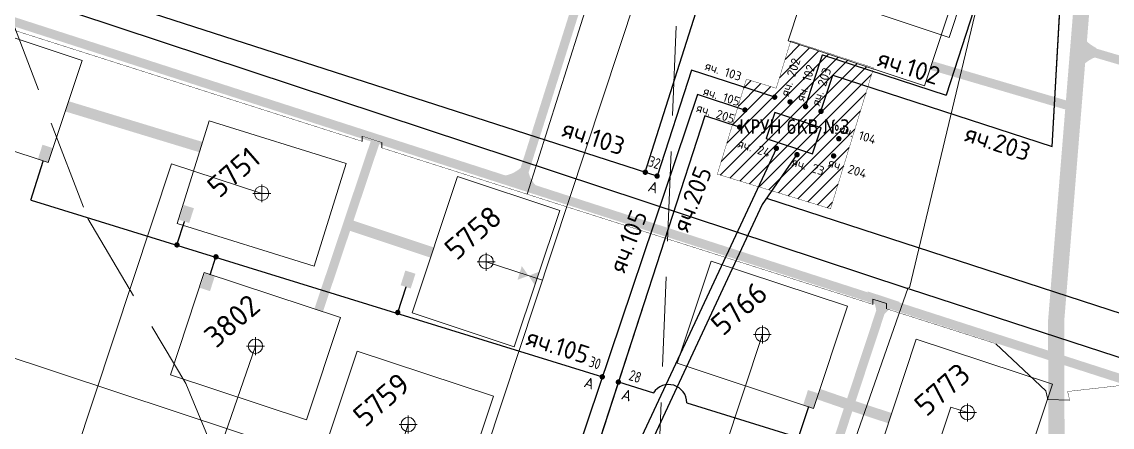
# Model space of a CAD drawing. Header units: millimetres. Extents: x 519 to 9564855, y -810 to 5021775.
# Drawn here: x 9529235 to 9529843, y 5002048 to 5002274 of the extents above; entities that cross this region are included whole.
import ezdxf

# ---------------------------------------------------------------- set-up
doc = ezdxf.new("R2010")
doc.units = ezdxf.units.MM
doc.header["$LTSCALE"] = 2
doc.header["$MEASUREMENT"] = 0
doc.header["$PDMODE"] = 2
doc.header["$PDSIZE"] = 5
for name, pattern in [('92051501$0$GROUND2', [35, 25, -10]), ('ACAD_ISO04W100', [30, 24, -3, 0, -3]), ('DASHED2', [9.525, 6.35, -3.175])]:
    doc.linetypes.add(name, pattern=pattern)
for name, color, linetype in [('160 скважин на 2012 год', 7, 'Continuous'), ('164 скв. на 2011 год (измененные)', 121, 'Continuous'), ('Existing roads', 41, 'Continuous'), ('Future Roads', 44, 'Continuous'), ('OilColl&Flowlines', 3, 'Continuous'), ('ROAD_FIELD', 255, '92051501$0$GROUND2'), ('ROAD_GROUND', 9, 'Continuous'), ('Stage VII wells', 9, 'Continuous')]:
    doc.layers.add(name, color=color, linetype=linetype)
for name, color, linetype, lineweight in [('160 скважин на2012 год.Выкидные линии', 5, 'Continuous', 30), ('severniy kollektor', 3, 'ACAD_ISO04W100', 30), ('Нефтепровод', 94, 'g5_122_n', 30), ('Электро', 1, 'Continuous', 30), ('Электроснаб', 1, 'Continuous', 18), ('Электроснабжене', 1, 'Continuous', 18)]:
    doc.layers.add(name, color=color, linetype=linetype, lineweight=lineweight)
doc.styles.add('92051501$0$STANDARD', font='simplex.shx')
doc.styles.add('Elect', font='isocpeur.ttf')
doc.styles.add('GeoApp', font='', dxfattribs={"height": 1})
doc.styles.get("Standard").update_dxf_attribs({"font": 'isocpeur.ttf', "width": 0.5})
doc.styles.add('style2', font='verdana.ttf', dxfattribs={"width": 0.8})
doc.styles.get('GeoApp').set_extended_font_data('D431', italic=True)
doc.linetypes.add('g5_122_n', pattern='A,1,-1,1.5,-0.3,["Н",GeoApp,S=1,R=0,X=0,Y=-0.5],-1.5,1.5,-1,4,-1,4,-1,3', length=20.8)
doc.linetypes.add('GAS_LINE', pattern='A,0.5,-0.2,["G",92051501$0$STANDARD,S=0.1,R=0,X=-0.1,Y=-0.05],-0.05', length=0.75)

msp = doc.modelspace()

# ---------------------------------------------------------------- hatches: boundary and pattern name
at = {"linetype": 'ByBlock', "lineweight": 0, "ltscale": 50}
h = msp.add_hatch(dxfattribs=at)
h.set_pattern_fill('ANSI31', color=1, scale=40)
h.set_pattern_definition([(45, (0, 0), (-3.535533906, 3.535533906), [])])
h.paths.add_polyline_path([(9529622.4, 5002189.5), (9529685.53, 5002170.2), (9529709.35613, 5002248.18094), (9529663.21536, 5002263.44809), (9529655.23, 5002237.4), (9529638.6, 5002242.46)])
h.paths.add_polyline_path([(9529631.7579, 5002207.55473), (9529699.02721, 5002207.55473), (9529699.02721, 5002224.92747), (9529631.7579, 5002224.92747)], flags=24)
at = {"layer": 'Existing roads', "lineweight": 0}
h = msp.add_hatch(color=256, dxfattribs=at)
edge = h.paths.add_edge_path()
edge.add_line((9529833.77428, 5002259.77936), (9529833.33158, 5002254.7931))
edge.add_arc((9529840.73641, 5002235.58667), 20.58442, 111.08359876, 144.97551009)
edge.add_line((9529823.87969, 5002247.40061), (9529825.49367, 5002266.46034))
edge.add_arc((9529845.93408, 5002283.32269), 26.4981, 219.52097777, 242.68426067)
h = msp.add_hatch(color=256, dxfattribs=at)
h.paths.add_polyline_path([(9529515.11357, 5002193.26209), (9529516.70078, 5002192.66527, 0.155118741), (9529521.23309, 5002183.1281), (9529512.67759, 5002185.88155)])
h.paths.add_polyline_path([(9529513.58788, 5002193.83578), (9529515.11357, 5002193.26209), (9529512.67759, 5002185.88155), (9529503.88176, 5002188.71235, 0.161550784)])
at = {"layer": 'Future Roads', "linetype": 'ByBlock', "lineweight": 0, "ltscale": 25}
h = msp.add_hatch(color=41, dxfattribs=at)
edge = h.paths.add_edge_path()
edge.add_line((9529715.77064, 5002111.72486), (9529711.02461, 5002113.3167))
edge.add_arc((9529690.62175, 5002110.58878), 20.58442, 367.61544673, 401.50735806)
edge.add_line((9529706.03682, 5002124.23041), (9529724.19648, 5002118.2217))
edge.add_arc((9529735.83444, 5002094.41609), 26.4981, 476.05282574, 499.21610864)
at = {"layer": 'Электро', "ltscale": 0.5}
for points in [[(9529251.82009, 5002204.10527), (9529246.18797, 5002205.90104), (9529243.57, 5002197.69018), (9529249.20212, 5002195.89442)], [(9529330.60898, 5002170.50475), (9529324.97685, 5002172.30051), (9529322.35888, 5002164.08966), (9529327.991, 5002162.29389)], [(9529342.21229, 5002132.5187), (9529336.58017, 5002134.31447), (9529333.9622, 5002126.10361), (9529339.59432, 5002124.30785)], [(9529454.10838, 5002133.99653), (9529448.47626, 5002135.79229), (9529445.85829, 5002127.58144), (9529451.49041, 5002125.78567)], [(9529678.54413, 5002067.36401), (9529672.91201, 5002069.15977), (9529670.29404, 5002060.94892), (9529675.92616, 5002059.15316)]]:
    msp.add_hatch(color=256, dxfattribs=at).paths.add_polyline_path(points)
at = {"layer": 'Электроснаб', "linetype": 'ByBlock', "lineweight": 0, "ltscale": 0.5}
for points in [[(9529251.82009, 5002204.10527), (9529246.18797, 5002205.90104), (9529243.57, 5002197.69018), (9529249.20212, 5002195.89442)], [(9529330.60898, 5002170.50475), (9529324.97685, 5002172.30051), (9529322.35888, 5002164.08966), (9529327.991, 5002162.29389)], [(9529342.21229, 5002132.5187), (9529336.58017, 5002134.31447), (9529333.9622, 5002126.10361), (9529339.59432, 5002124.30785)], [(9529454.10838, 5002133.99653), (9529448.47626, 5002135.79229), (9529445.85829, 5002127.58144), (9529451.49041, 5002125.78567)], [(9529678.54413, 5002067.36401), (9529672.91201, 5002069.15977), (9529670.29404, 5002060.94892), (9529675.92616, 5002059.15316)]]:
    msp.add_hatch(color=1, dxfattribs=at).paths.add_polyline_path(points)
at = {"layer": 'Электроснабжене', "linetype": 'ByBlock', "lineweight": 0, "ltscale": 0.5}
for points in [[(9529251.82009, 5002204.10527), (9529246.18797, 5002205.90104), (9529243.57, 5002197.69018), (9529249.20212, 5002195.89442)], [(9529330.60898, 5002170.50475), (9529324.97685, 5002172.30051), (9529322.35888, 5002164.08966), (9529327.991, 5002162.29389)], [(9529342.21229, 5002132.5187), (9529336.58017, 5002134.31447), (9529333.9622, 5002126.10361), (9529339.59432, 5002124.30785)], [(9529454.10838, 5002133.99653), (9529448.47626, 5002135.79229), (9529445.85829, 5002127.58144), (9529451.49041, 5002125.78567)], [(9529678.54413, 5002067.36401), (9529672.91201, 5002069.15977), (9529670.29404, 5002060.94892), (9529675.92616, 5002059.15316)]]:
    msp.add_hatch(color=1, dxfattribs=at).paths.add_polyline_path(points)

# ---------------------------------------------------------------- linework, layer by layer
at = {"color": 4, "linetype": 'GAS_LINE', "lineweight": 0, "ltscale": 20}
for p, q in [((9529516.33851, 5002178.34748, -0.00001), (9529555.18465, 5002301.11202, 0.00001)), ((9529424.46426, 5002207.7853, 11.69047), (9529424.46134, 5002210.74124, -0.61752)), ((9529435.4129, 5002204.1428, 11.69047), (9529435.40999, 5002207.09873, 12.12598)), ((9529709.03945, 5002116.92897, 11.69047), (9529709.03654, 5002119.88491, 12.12598)), ((9529709.03654, 5002119.88491, 12.12598), (9529716.717, 5002117.37628, 12.12598)), ((9529716.71992, 5002114.42034, 11.69047), (9529716.717, 5002117.37628, 12.12598)), ((9529777.66045, 5002094.99438, -1.10303), (9529805.54545, 5002068.66238, -1.22303)), ((9529805.54873, 5002068.65736, 11.69047), (9529806.68496, 5002063.91588, 36.81347)), ((9529806.68496, 5002063.91588, 36.81347), (9529818.81171, 5002063.60317, 36.81347))]:
    msp.add_line(p, q, dxfattribs=at)
at = {"color": 4, "linetype": 'GAS_LINE', "lineweight": 0, "ltscale": 20, "const_width": 0.2, "elevation": -1.05303}
msp.add_lwpolyline([(9529146.36214, 5002296.54005), (9529424.46426, 5002207.7853), (9529424.46134, 5002210.74124), (9529435.40999, 5002207.09873), (9529435.40945, 5002204.14438), (9529709.04845, 5002116.91938), (9529709.03654, 5002119.88491), (9529716.717, 5002117.37628), (9529716.71531, 5002114.43955), (9529777.66045, 5002094.99438), (9529805.54814, 5002068.65984), (9529806.68496, 5002063.91588), (9529818.81171, 5002063.60317), (9529817.67045, 5002068.34838), (9529849.32245, 5002071.93938)], dxfattribs=at)
at = {"color": 1, "linetype": 'ByBlock', "lineweight": 0, "ltscale": 50, "const_width": 0.2}
msp.add_lwpolyline([(9529622.4, 5002189.5), (9529638.6, 5002242.46), (9529655.23, 5002237.4), (9529663.34025, 5002263.85549), (9529709.53, 5002248.75), (9529685.53, 5002170.2), (9529622.4, 5002189.5)], dxfattribs=at)
at = {"color": 3, "linetype": 'ByBlock', "lineweight": 0, "ltscale": 80}
for points in [[(9529368.4, 5002178.8), (9529318.0278, 5002195.29146), (9529253.43885, 5002000.08902)], [(9529493.5, 5002140.7), (9529524.8455, 5002130.32834)]]:
    msp.add_lwpolyline(points, dxfattribs=at)
at = {"layer": '160 скважин на 2012 год', "color": 0, "linetype": 'ByBlock', "lineweight": 0, "elevation": 0.00005}
msp.add_lwpolyline([(9529402.69218, 5002033.8859), (9529478.6727, 5002008.74532), (9529497.52814, 5002065.73072), (9529421.54761, 5002090.8713)], close=True, dxfattribs=at)
at = {"layer": '160 скважин на 2012 год', "color": 0, "linetype": 'ByBlock', "lineweight": 0}
msp.add_circle((9529450.1, 5002049.9), 4, dxfattribs=at)
msp.add_point((9529450.1, 5002049.9), dxfattribs=at)
at = {"layer": '160 скважин на2012 год.Выкидные линии', "color": 3, "linetype": 'ByBlock', "lineweight": 0, "ltscale": 80}
msp.add_lwpolyline([(9529450.1, 5002049.9), (9529415.83848, 5001946.35392)], dxfattribs=at)
at = {"layer": '164 скв. на 2011 год (измененные)', "color": 0, "linetype": 'ByBlock', "lineweight": 0, "elevation": 0.00005}
for points in [[(9529661.89218, 5002263.8859), (9529737.8727, 5002238.74532), (9529756.72814, 5002295.73072), (9529680.74761, 5002320.8713)], [(9529173.39218, 5002221.0859), (9529249.3727, 5002195.94532), (9529268.22814, 5002252.93072), (9529192.24761, 5002278.0713)], [(9529321.28572, 5002161.94185), (9529397.70309, 5002138.16214), (9529415.53787, 5002195.47517), (9529339.1205, 5002219.25488)], [(9529477.58727, 5002188.14194), (9529452.28435, 5002112.21533), (9529509.22931, 5002093.23814), (9529534.53223, 5002169.16475)], [(9529600.09218, 5002084.0859), (9529676.0727, 5002058.94532), (9529694.92814, 5002115.93072), (9529618.94761, 5002141.0713)], [(9529714.39218, 5002040.5859), (9529790.3727, 5002015.44532), (9529809.22814, 5002072.43072), (9529733.24761, 5002097.5713)]]:
    msp.add_lwpolyline(points, close=True, dxfattribs=at)
at = {"layer": '164 скв. на 2011 год (измененные)', "color": 0, "linetype": 'ByBlock', "lineweight": 0}
for centre in [(9529368.4, 5002178.8), (9529493.5, 5002140.7), (9529647.5, 5002100.1), (9529761.8, 5002056.6)]:
    msp.add_circle(centre, 4, dxfattribs=at)
for p in [(9529368.4, 5002178.8), (9529493.5, 5002140.7), (9529647.5, 5002100.1), (9529761.8, 5002056.6)]:
    msp.add_point(p, dxfattribs=at)
at = {"layer": 'Existing roads', "lineweight": 0, "const_width": 5}
for points in [[(9528859.47942, 5002394.1399), (9530331.5411, 5001919.29882)], [(9529400.12472, 5002113.54918), (9529432.35759, 5002209.48548)]]:
    msp.add_lwpolyline(points, dxfattribs=at)
at = {"layer": 'Existing roads', "lineweight": 0, "const_width": 5, "elevation": 0.00005, "flags": 128}
for points in [[(9529550.06028, 5002302.80759), (9529512.19187, 5002182.97126)], [(9529741.63113, 5002250.10416), (9529820.94665, 5002226.82153)]]:
    msp.add_lwpolyline(points, dxfattribs=at)
at = {"layer": 'Existing roads', "lineweight": 0, "const_width": 5, "elevation": 0.00005}
msp.add_lwpolyline([(9529869.67086, 5002246.31261), (9529824.5002, 5002259.60006)], dxfattribs=at)
at = {"layer": 'Existing roads', "linetype": 'ByBlock', "lineweight": 0, "ltscale": 80, "const_width": 6, "elevation": 0.00005}
for points in [[(9529259.76057, 5002227.33982), (9529334.55568, 5002204.58558)], [(9529678.71535, 5002066.93202), (9529695.81727, 5002061.0205)], [(9529695.81727, 5002061.0205), (9529718.65345, 5002053.46443)]]:
    msp.add_lwpolyline(points, dxfattribs=at)
at = {"layer": 'Existing roads', "linetype": 'ByBlock', "lineweight": 0, "ltscale": 80, "const_width": 6}
msp.add_lwpolyline([(9529416.24115, 5002161.51733), (9529463.46937, 5002145.7783)], dxfattribs=at)
at = {"layer": 'Future Roads', "color": 41, "linetype": 'ByBlock', "lineweight": 0, "const_width": 5, "elevation": 0.00005}
msp.add_lwpolyline([(9529675.27869, 5001997.67311), (9529715.91911, 5002120.43042)], dxfattribs=at)
at = {"layer": 'OilColl&Flowlines', "linetype": 'ByBlock', "lineweight": 0, "ltscale": 200}
for p, q in [((9529751.6733, 5002265.72329), (9529801.42935, 5002416.09702)), ((9529709.3, 5002279.9), (9529751.6733, 5002265.72329)), ((9529647.5, 5002100.1), (9529578.78803, 5001892.43687)), ((9529752.54221, 5002059.66324), (9529685.52425, 5001857.11978))]:
    msp.add_line(p, q, dxfattribs=at)
at = {"layer": 'OilColl&Flowlines', "linetype": 'ByBlock', "lineweight": 0}
for p, q in [((9529588.2, 5002321.8), (9529482.84435, 5002003.39137)), ((9528772.66193, 5002238.43676), (9529482.84435, 5002003.39137)), ((9529364.9, 5002093.6), (9529324.43289, 5001976.59837))]:
    msp.add_line(p, q, dxfattribs=at)
at = {"layer": 'OilColl&Flowlines', "lineweight": 0}
msp.add_lwpolyline([(9529512.20342, 5002134.43823, 8, 0, 0), (9529517.15359, 5002132.87345, 0, 8, 0), (9529521.99119, 5002131.34426, 8, 8, 0)], format="xyseb", dxfattribs=at)
at = {"layer": 'OilColl&Flowlines', "linetype": 'ByBlock', "lineweight": 0}
msp.add_lwpolyline([(9529752.54221, 5002059.66324), (9529761.8, 5002056.6)], dxfattribs=at)
at = {"layer": 'ROAD_FIELD', "lineweight": 0}
for points in [[(9527697.9529, 5003749.4838), (9527829.537, 5003652.655), (9527956.6319, 5003538.88929), (9528345.237, 5003190.455), (9528389.237, 5003167.955), (9528520.78893, 5003090.98643), (9528606.337, 5003025.955), (9528670.737, 5002952.555), (9528812.237, 5002826.755), (9528926.137, 5002734.855), (9529063.037, 5002604.955), (9529158.637, 5002507.655), (9529185.12703, 5002464.10354), (9529205.837, 5002340.355), (9529226.037, 5002283.255), (9529271.437, 5002164.755), (9529326.037, 5002072.855), (9529375.937, 5001953.155), (9529468.337, 5001796.455), (9529605.84662, 5001506.11208)], [(9529543.437, 5003454.155), (9529555.137, 5003436.955), (9529562.137, 5003395.855), (9529556.137, 5003294.055), (9529551.737, 5003171.155), (9529549.737, 5003065.955), (9529556.93674, 5002950.49078), (9529569.237, 5002822.455), (9529589.237, 5002653.155), (9529599.637, 5002409.055), (9529602.24631, 5002342.01935), (9529587.137, 5001963.455), (9529592.837, 5001688.655), (9529596.56808, 5001546.46579)]]:
    msp.add_lwpolyline(points, dxfattribs=at)
at = {"layer": 'ROAD_GROUND', "color": 8, "lineweight": 0, "const_width": 9}
msp.add_lwpolyline([(9529447.10622, 5000964.21329), (9529694.8, 5001469.8), (9529812.4, 5001740.6), (9529811.2732, 5002107.54506), (9529847.42377, 5002553.29213)], dxfattribs=at)
at = {"layer": 'severniy kollektor', "linetype": 'Continuous', "lineweight": 0}
for points, elevation in [([(9529801.1663, 5002416.1459), (9529797.1779, 5002408.8741), (9529729.5009, 5002126.1811)], -0.6055), ([(9529728.7482, 5002126.3315), (9529641.9653, 5001878.0033), (9529503.3763, 5001514.6599), (9529395.3764, 5001243.1631), (9529333.9974, 5001087.1802)], 0.1804)]:
    msp.add_lwpolyline(points, dxfattribs=dict(at, elevation=elevation))
at = {"layer": 'Stage VII wells', "color": 0, "linetype": 'ByBlock', "lineweight": 0}
msp.add_lwpolyline([(9529317.48202, 5002077.67759), (9529393.46254, 5002052.53701), (9529412.31798, 5002109.52241), (9529336.33745, 5002134.66299)], close=True, dxfattribs=at)
msp.add_circle((9529364.9, 5002093.6), 4, dxfattribs=at)
at = {"layer": 'Stage VII wells', "color": 0, "linetype": 'ByBlock', "lineweight": 0, "ltscale": 80}
msp.add_point((9529364.9, 5002093.6), dxfattribs=at)
at = {"layer": 'Нефтепровод', "lineweight": 30}
msp.add_lwpolyline([(9529171.80367, 5002305.286), (9528040.32194, 5002684.31988), (9529728.54781, 5002125.71652), (9529729.30051, 5002125.56612), (9530182.19111, 5001978.09992), (9530183.02821, 5001977.79082), (9531325.76966, 5001605.88094)], dxfattribs=at)
at = {"layer": 'Электро'}
for p, q in [((9529809.09912, 5002204.9174), (9529831.77907, 5002612.09351)), ((9529783.77551, 5002337.58479, -25.0647), (9529749.98686, 5002233.5873)), ((9529582.25809, 5002190.56639), (9529611.65977, 5002283.5145)), ((9529671.57908, 5002227.1671, 26.6184), (9529680.95321, 5002256.01769)), ((9529680.95321, 5002256.01769), (9529749.98686, 5002233.5873)), ((9529608.01315, 5002247.49061, 26.71792), (9529588.83471, 5002188.46544, 26.71792)), ((9529654.3656, 5002232.42979, 26.6184), (9529608.01315, 5002247.49061, 26.6184)), ((9529680.18582, 5002224.53575, 26.6184), (9529686.73026, 5002244.67745)), ((9529686.73026, 5002244.67745), (9529809.09912, 5002204.9174)), ((9529611.43267, 5002233.82097, 26.71792), (9529511.07508, 5001936.33797, 0)), ((9529637.7548, 5002225.2684, 26.71792), (9529611.43267, 5002233.82097, 26.71792)), ((9529615.45336, 5002222.00155, 26.71792), (9529521.51471, 5001932.88812, 26.71792)), ((9529634.83108, 5002215.70535, 26.71792), (9529615.45336, 5002222.00155, 26.71792)), ((9529654.48493, 5002223.81427), (9529649.71724, 5002209.40523)), ((9529680.30904, 5002215.26954), (9529654.48493, 5002223.81427)), ((9529675.54135, 5002200.8605), (9529680.30904, 5002215.26954)), ((9529649.71724, 5002209.40523), (9529675.54135, 5002200.8605)), ((9529655.30924, 5002203.91016, 0), (9528772.76301, 5000315.04433, 0)), ((9529666.79745, 5002200.37989, 0.80583), (9529647.39085, 5002172.55133, 0)), ((9529239.68055, 5002175.00846, 0.00003), (9529246.60771, 5002196.76182)), ((9529647.39085, 5002172.55133, 0), (9528778.60908, 5000313.14483, 0)), ((9530844.74114, 5001787.84076, -25.2975), (9529650.01323, 5002175.8796, -25.2975)), ((9529321.14389, 5002150.07283, 0.00003), (9529325.39659, 5002163.1613, 0.00003)), ((9529339.59786, 5002133.44693, -0.00001), (9529342.88886, 5002143.41678, 0.00003)), ((9529444.26074, 5002112.38723, 0.00002), (9529448.896, 5002126.65308, 0.00002)), ((9529667.71778, 5002042.62467, 0.00002), (9529673.33175, 5002060.02056))]:
    msp.add_line(p, q, dxfattribs=at)
msp.add_lwpolyline([(9529588.83471, 5002188.46544), (9528028.39242, 5002691.36972), (9528003.92431, 5002616.06462)], dxfattribs=at)
at = {"layer": 'Электро', "ltscale": 25, "const_width": 1.5}
for points, elevation in [([(9529653.6523, 5002232.66155, 1), (9529655.07889, 5002232.19802, 1)], 26.6184), ([(9529662.25905, 5002230.0302, 1), (9529663.68563, 5002229.56668, 1)], 26.6184), ([(9529637.04151, 5002225.50016, 1), (9529638.46809, 5002225.03663, 1)], 26.71792), ([(9529670.86579, 5002227.39886, 1), (9529672.29237, 5002226.93533, 1)], 26.6184), ([(9529679.47253, 5002224.76751, 1), (9529680.89912, 5002224.30399, 1)], 26.6184), ([(9529634.11779, 5002215.93711, 1), (9529635.54438, 5002215.47359, 1)], 26.71792), ([(9529689.426, 5002209.48281, 1), (9529690.85258, 5002209.01929, 1)], 26.71792), ([(9529654.59595, 5002204.14193, 1), (9529656.02253, 5002203.6784, 1)], 0.80925), ([(9529666.08415, 5002200.61165, 1), (9529667.51074, 5002200.14813, 1)], 0.80583), ([(9529686.50228, 5002199.91976, 1), (9529687.92887, 5002199.45624, 1)], 26.71792), ([(9529588.12142, 5002188.6972, 1), (9529589.548, 5002188.23368, 1)], 26.71792), ([(9529320.4306, 5002150.3046, 1), (9529321.85718, 5002149.84107, 1)], 0.00003), ([(9529443.54745, 5002112.61899, 1), (9529444.97403, 5002112.15546, 1)], 0.00002)]:
    msp.add_lwpolyline(points, format="xyb", close=True, dxfattribs=dict(at, elevation=elevation))
msp.add_lwpolyline([(9529581.5448, 5002190.79815, 1), (9529582.97138, 5002190.33463, 1)], format="xyb", close=True, dxfattribs=at)
at = {"layer": 'Электро', "elevation": -0.00003}
for points in [[(9529239.86023, 5002175.09139), (9529558.3542, 5002076.48416)], [(9529567.27453, 5002073.72238), (9529586.75379, 5002067.69151)], [(9529605.3434, 5002062.06751), (9529858.73044, 5001983.48625)]]:
    msp.add_lwpolyline(points, dxfattribs=at)
at = {"layer": 'Электро', "const_width": 1.5}
for points, elevation in [([(9529342.17556, 5002143.64854, 1), (9529343.60215, 5002143.18502, 1)], 0.00003), ([(9529557.53264, 5002076.74944, 1), (9529558.95922, 5002076.28591, 1)], -0.00003), ([(9529566.52222, 5002073.83404, 1), (9529567.9488, 5002073.37052, 1)], 26.71792)]:
    msp.add_lwpolyline(points, format="xyb", close=True, dxfattribs=dict(at, elevation=elevation))
at = {"layer": 'Электро'}
msp.add_arc((9529595.20755, 5002062.09949, -0.00003), 10.13591, 359.81919109, 146.51604511, dxfattribs=at)
at = {"layer": 'Электроснаб', "color": 1, "lineweight": 0}
for p, q in [((9529809.09912, 5002204.9174), (9529831.77907, 5002612.09351)), ((9529582.25809, 5002190.56639), (9529611.65977, 5002283.5145)), ((9529671.57908, 5002227.1671, 26.6184), (9529680.95321, 5002256.01769)), ((9529680.95321, 5002256.01769), (9529749.98686, 5002233.5873)), ((9529608.01315, 5002247.49061, 26.71792), (9529588.83471, 5002188.46544, 26.71792)), ((9529654.3656, 5002232.42979, 26.6184), (9529608.01315, 5002247.49061, 26.6184)), ((9529680.18582, 5002224.53575, 26.6184), (9529686.73026, 5002244.67745)), ((9529686.73026, 5002244.67745), (9529809.09912, 5002204.9174)), ((9529611.43267, 5002233.82097, 26.71792), (9529511.07508, 5001936.33797, 0)), ((9529637.7548, 5002225.2684, 26.71792), (9529611.43267, 5002233.82097, 26.71792)), ((9529615.45336, 5002222.00155, 26.71792), (9529521.51471, 5001932.88812, 26.71792)), ((9529634.83108, 5002215.70535, 26.71792), (9529615.45336, 5002222.00155, 26.71792)), ((9529654.48493, 5002223.81427), (9529649.71724, 5002209.40523)), ((9529680.30904, 5002215.26954), (9529654.48493, 5002223.81427)), ((9529675.54135, 5002200.8605), (9529680.30904, 5002215.26954)), ((9529649.71724, 5002209.40523), (9529675.54135, 5002200.8605)), ((9529655.30924, 5002203.91016, 0), (9528772.76301, 5000315.04433, 0)), ((9529666.79745, 5002200.37989, 0.80583), (9529647.39085, 5002172.55133, 0)), ((9529239.68055, 5002175.00846, 0.00003), (9529246.60771, 5002196.76182)), ((9529647.39085, 5002172.55133, 0), (9528778.60908, 5000313.14483, 0)), ((9529321.14389, 5002150.07283, 0.00003), (9529325.39659, 5002163.1613, 0.00003)), ((9529339.59786, 5002133.44693, -0.00001), (9529342.88886, 5002143.41678, 0.00003)), ((9529444.26074, 5002112.38723, 0.00002), (9529448.896, 5002126.65308, 0.00002)), ((9529667.71778, 5002042.62467, 0.00002), (9529673.33175, 5002060.02056))]:
    msp.add_line(p, q, dxfattribs=at)
msp.add_lwpolyline([(9529588.83471, 5002188.46544), (9528028.39242, 5002691.36972), (9528003.92431, 5002616.06462)], dxfattribs=at)
at = {"layer": 'Электроснаб', "color": 1, "linetype": 'ByBlock', "lineweight": 0, "ltscale": 25, "const_width": 1.5}
for points, elevation in [([(9529653.6523, 5002232.66155, 1), (9529655.07889, 5002232.19802, 1)], 26.6184), ([(9529662.25905, 5002230.0302, 1), (9529663.68563, 5002229.56668, 1)], 26.6184), ([(9529637.04151, 5002225.50016, 1), (9529638.46809, 5002225.03663, 1)], 26.71792), ([(9529670.86579, 5002227.39886, 1), (9529672.29237, 5002226.93533, 1)], 26.6184), ([(9529679.47253, 5002224.76751, 1), (9529680.89912, 5002224.30399, 1)], 26.6184), ([(9529634.11779, 5002215.93711, 1), (9529635.54438, 5002215.47359, 1)], 26.71792), ([(9529689.426, 5002209.48281, 1), (9529690.85258, 5002209.01929, 1)], 26.71792), ([(9529654.59595, 5002204.14193, 1), (9529656.02253, 5002203.6784, 1)], 0.80925), ([(9529666.08415, 5002200.61165, 1), (9529667.51074, 5002200.14813, 1)], 0.80583), ([(9529686.50228, 5002199.91976, 1), (9529687.92887, 5002199.45624, 1)], 26.71792), ([(9529588.12142, 5002188.6972, 1), (9529589.548, 5002188.23368, 1)], 26.71792), ([(9529320.4306, 5002150.3046, 1), (9529321.85718, 5002149.84107, 1)], 0.00003), ([(9529443.54745, 5002112.61899, 1), (9529444.97403, 5002112.15546, 1)], 0.00002)]:
    msp.add_lwpolyline(points, format="xyb", close=True, dxfattribs=dict(at, elevation=elevation))
msp.add_lwpolyline([(9529581.5448, 5002190.79815, 1), (9529582.97138, 5002190.33463, 1)], format="xyb", close=True, dxfattribs=at)
at = {"layer": 'Электроснаб', "color": 1, "lineweight": 0, "elevation": -0.00003}
for points in [[(9529239.86023, 5002175.09139), (9529558.3542, 5002076.48416)], [(9529567.27453, 5002073.72238), (9529586.75379, 5002067.69151)], [(9529605.3434, 5002062.06751), (9529801.60479, 5002001.17262)]]:
    msp.add_lwpolyline(points, dxfattribs=at)
at = {"layer": 'Электроснаб', "color": 1, "lineweight": 0, "const_width": 1.5, "elevation": 0.00003}
msp.add_lwpolyline([(9529342.17556, 5002143.64854, 1), (9529343.60215, 5002143.18502, 1)], format="xyb", close=True, dxfattribs=at)
at = {"layer": 'Электроснаб', "color": 1, "linetype": 'DASHED2', "lineweight": 0, "const_width": 1.5}
for points, elevation in [([(9529557.53264, 5002076.74944, 1), (9529558.95922, 5002076.28591, 1)], -0.00003), ([(9529566.52222, 5002073.83404, 1), (9529567.9488, 5002073.37052, 1)], 26.71792)]:
    msp.add_lwpolyline(points, format="xyb", close=True, dxfattribs=dict(at, elevation=elevation))
at = {"layer": 'Электроснаб', "color": 1, "lineweight": 0}
msp.add_arc((9529595.20755, 5002062.09949, -0.00003), 10.13591, 359.81919109, 146.51604511, dxfattribs=at)
at = {"layer": 'Электроснабжене', "color": 1, "lineweight": 0}
for p, q in [((9529809.09912, 5002204.9174), (9529831.77907, 5002612.09351)), ((9529582.25809, 5002190.56639), (9529611.65977, 5002283.5145)), ((9529671.57908, 5002227.1671, 26.6184), (9529680.95321, 5002256.01769)), ((9529680.95321, 5002256.01769), (9529749.98686, 5002233.5873)), ((9529608.01315, 5002247.49061, 26.71792), (9529588.83471, 5002188.46544, 26.71792)), ((9529654.3656, 5002232.42979, 26.6184), (9529608.01315, 5002247.49061, 26.6184)), ((9529680.18582, 5002224.53575, 26.6184), (9529686.73026, 5002244.67745)), ((9529686.73026, 5002244.67745), (9529809.09912, 5002204.9174)), ((9529611.43267, 5002233.82097, 26.71792), (9529511.07508, 5001936.33797, 0)), ((9529637.7548, 5002225.2684, 26.71792), (9529611.43267, 5002233.82097, 26.71792)), ((9529615.45336, 5002222.00155, 26.71792), (9529521.51471, 5001932.88812, 26.71792)), ((9529634.83108, 5002215.70535, 26.71792), (9529615.45336, 5002222.00155, 26.71792)), ((9529654.48493, 5002223.81427), (9529649.71724, 5002209.40523)), ((9529680.30904, 5002215.26954), (9529654.48493, 5002223.81427)), ((9529675.54135, 5002200.8605), (9529680.30904, 5002215.26954)), ((9529649.71724, 5002209.40523), (9529675.54135, 5002200.8605)), ((9529655.30924, 5002203.91016, 0), (9528772.76301, 5000315.04433, 0)), ((9529666.79745, 5002200.37989, 0.80583), (9529647.39085, 5002172.55133, 0)), ((9529239.68055, 5002175.00846, 0.00003), (9529246.60771, 5002196.76182)), ((9529647.39085, 5002172.55133, 0), (9528778.60908, 5000313.14483, 0)), ((9529321.14389, 5002150.07283, 0.00003), (9529325.39659, 5002163.1613, 0.00003)), ((9529339.59786, 5002133.44693, -0.00001), (9529342.88886, 5002143.41678, 0.00003)), ((9529444.26074, 5002112.38723, 0.00002), (9529448.896, 5002126.65308, 0.00002)), ((9529667.71778, 5002042.62467, 0.00002), (9529673.33175, 5002060.02056))]:
    msp.add_line(p, q, dxfattribs=at)
msp.add_lwpolyline([(9529588.83471, 5002188.46544), (9528028.39242, 5002691.36972), (9528003.92431, 5002616.06462)], dxfattribs=at)
at = {"layer": 'Электроснабжене', "color": 1, "linetype": 'ByBlock', "lineweight": 0, "ltscale": 25, "const_width": 1.5}
for points, elevation in [([(9529653.6523, 5002232.66155, 1), (9529655.07889, 5002232.19802, 1)], 26.6184), ([(9529662.25905, 5002230.0302, 1), (9529663.68563, 5002229.56668, 1)], 26.6184), ([(9529637.04151, 5002225.50016, 1), (9529638.46809, 5002225.03663, 1)], 26.71792), ([(9529670.86579, 5002227.39886, 1), (9529672.29237, 5002226.93533, 1)], 26.6184), ([(9529679.47253, 5002224.76751, 1), (9529680.89912, 5002224.30399, 1)], 26.6184), ([(9529634.11779, 5002215.93711, 1), (9529635.54438, 5002215.47359, 1)], 26.71792), ([(9529689.426, 5002209.48281, 1), (9529690.85258, 5002209.01929, 1)], 26.71792), ([(9529654.59595, 5002204.14193, 1), (9529656.02253, 5002203.6784, 1)], 0.80925), ([(9529666.08415, 5002200.61165, 1), (9529667.51074, 5002200.14813, 1)], 0.80583), ([(9529686.50228, 5002199.91976, 1), (9529687.92887, 5002199.45624, 1)], 26.71792), ([(9529588.12142, 5002188.6972, 1), (9529589.548, 5002188.23368, 1)], 26.71792), ([(9529320.4306, 5002150.3046, 1), (9529321.85718, 5002149.84107, 1)], 0.00003), ([(9529443.54745, 5002112.61899, 1), (9529444.97403, 5002112.15546, 1)], 0.00002)]:
    msp.add_lwpolyline(points, format="xyb", close=True, dxfattribs=dict(at, elevation=elevation))
msp.add_lwpolyline([(9529581.5448, 5002190.79815, 1), (9529582.97138, 5002190.33463, 1)], format="xyb", close=True, dxfattribs=at)
at = {"layer": 'Электроснабжене', "color": 1, "lineweight": 0, "elevation": -0.00003}
for points in [[(9529239.86023, 5002175.09139), (9529558.3542, 5002076.48416)], [(9529567.27453, 5002073.72238), (9529586.75379, 5002067.69151)], [(9529605.3434, 5002062.06751), (9529801.60479, 5002001.17262)]]:
    msp.add_lwpolyline(points, dxfattribs=at)
at = {"layer": 'Электроснабжене', "color": 1, "lineweight": 0, "const_width": 1.5, "elevation": 0.00003}
msp.add_lwpolyline([(9529342.17556, 5002143.64854, 1), (9529343.60215, 5002143.18502, 1)], format="xyb", close=True, dxfattribs=at)
at = {"layer": 'Электроснабжене', "color": 1, "linetype": 'DASHED2', "lineweight": 0, "const_width": 1.5}
for points, elevation in [([(9529557.53264, 5002076.74944, 1), (9529558.95922, 5002076.28591, 1)], -0.00003), ([(9529566.52222, 5002073.83404, 1), (9529567.9488, 5002073.37052, 1)], 26.71792)]:
    msp.add_lwpolyline(points, format="xyb", close=True, dxfattribs=dict(at, elevation=elevation))
at = {"layer": 'Электроснабжене', "color": 1, "lineweight": 0}
msp.add_arc((9529595.20755, 5002062.09949, -0.00003), 10.13591, 359.81919109, 146.51604511, dxfattribs=at)

# ---------------------------------------------------------------- texts
at = {"color": 1, "linetype": 'ByBlock', "lineweight": 0, "ltscale": 50, "insert": (9529634.63903, 5002220.03156), "char_height": 8, "attachment_point": 1, "style": 'style2'}
msp.add_mtext('КРУН 6КВ №3', dxfattribs=at)
at = {"layer": '160 скважин на 2012 год', "color": 0, "linetype": 'ByBlock', "lineweight": 0, "style": 'Elect'}
msp.add_text('5759', height=12, rotation=41, dxfattribs=at).set_placement((9529426.01979, 5002047.87018))
at = {"layer": '164 скв. на 2011 год (измененные)', "color": 0, "linetype": 'ByBlock', "lineweight": 0, "style": 'Elect'}
for s, p in [('5751', (9529344.692, 5002175.62062)), ('5758', (9529476.98735, 5002140.89858)), ('5766', (9529625.45752, 5002098.78212)), ('5773', (9529738.88405, 5002053.81394))]:
    msp.add_text(s, height=12, rotation=41, dxfattribs=at).set_placement(p)
at = {"layer": 'Stage VII wells', "color": 0, "linetype": 'ByBlock', "lineweight": 0, "style": 'Elect'}
msp.add_text('3802', height=12, rotation=41, dxfattribs=at).set_placement((9529343.00314, 5002092.05184))
at = {"layer": 'Электро'}
for s, height, rotation, p in [('яч.102', 10, 342.02768018, (9529710.99383, 5002249.93604, -0.00006)), ('яч. 103', 5, 342.00000001, (9529615.11935, 5002247.79866)), ('яч. 202', 5, 72, (9529662.1651, 5002232.5263)), ('яч. 102', 5, 72, (9529670.74442, 5002229.81055, 0.07787)), ('яч. 203', 5, 72, (9529679.34095, 5002227.14779, 0.15305)), ('яч. 105', 5, 342.00000001, (9529614.13527, 5002233.7803)), ('яч. 205', 5, 342.00000001, (9529610.31923, 5002224.43014)), ('яч.103', 10, 342.02768018, (9529535.1621, 5002210.70391, -0.00006)), ('яч. 104', 5, 342.00000001, (9529689.85995, 5002212.57745)), ('яч.203', 10, 342.02768018, (9529759.64084, 5002208.03005, -0.00006)), ('яч. 24', 5, 342.00000001, (9529633.41171, 5002204.52448)), ('яч. 23', 5, 342.00000001, (9529663.61934, 5002194.31174)), ('яч. 204', 5, 342.00000001, (9529683.81143, 5002193.85755)), ('яч.205', 10, 68.47615479, (9529606.00859, 5002156.44688, -0.00006)), ('А', 6, 342.00000001, (9529583.28073, 5002180.23997, 26.71792)), ('яч.105', 10, 68.47615479, (9529570.70313, 5002133.77192, -0.00006)), ('яч.105', 10, 342.02768018, (9529515.22396, 5002094.42771, -0.00006)), ('А', 6, 342.00000001, (9529547.58473, 5002071.07626, -0.00003)), ('А', 6, 342.00000001, (9529568.4545, 5002064.29526, 26.71792))]:
    msp.add_text(s, height=height, rotation=rotation, dxfattribs=at).set_placement(p)
at = {"layer": 'Электро', "width": 0.75}
for s, p in [('32', (9529583.47288, 5002194.08012)), ('30', (9529550.31121, 5002082.40546, -0.00003)), ('28', (9529572.64017, 5002074.88873, -0.00003))]:
    msp.add_text(s, height=6, rotation=342.00000001, dxfattribs=at).set_placement(p)
at = {"layer": 'Электроснаб', "color": 1, "linetype": 'ByBlock', "lineweight": 0}
for s, rotation, p in [('яч.102', 342.02768018, (9529710.99383, 5002249.93604, -0.00006)), ('яч.103', 342.02768018, (9529535.1621, 5002210.70391, -0.00006)), ('яч.203', 342.02768018, (9529759.64084, 5002208.03005, -0.00006)), ('яч.205', 68.47615479, (9529606.00859, 5002156.44688, -0.00006)), ('яч.105', 68.47615479, (9529570.70313, 5002133.77192, -0.00006)), ('яч.105', 342.02768018, (9529515.22396, 5002094.42771, -0.00006))]:
    msp.add_text(s, height=10, rotation=rotation, dxfattribs=at).set_placement(p)
at = {"layer": 'Электроснаб', "color": 1, "lineweight": 0}
for s, height, rotation, p in [('яч. 103', 5, 342.00000001, (9529615.11935, 5002247.79866)), ('яч. 202', 5, 72, (9529662.1651, 5002232.5263)), ('яч. 102', 5, 72, (9529670.74442, 5002229.81055, 0.07787)), ('яч. 203', 5, 72, (9529679.34095, 5002227.14779, 0.15305)), ('яч. 105', 5, 342.00000001, (9529614.13527, 5002233.7803)), ('яч. 205', 5, 342.00000001, (9529610.31923, 5002224.43014)), ('яч. 104', 5, 342.00000001, (9529689.85995, 5002212.57745)), ('яч. 24', 5, 342.00000001, (9529633.41171, 5002204.52448)), ('яч. 23', 5, 342.00000001, (9529663.61934, 5002194.31174)), ('яч. 204', 5, 342.00000001, (9529683.81143, 5002193.85755)), ('А', 6, 342.00000001, (9529583.28073, 5002180.23997, 26.71792)), ('А', 6, 342.00000001, (9529547.58473, 5002071.07626, -0.00003)), ('А', 6, 342.00000001, (9529568.4545, 5002064.29526, 26.71792))]:
    msp.add_text(s, height=height, rotation=rotation, dxfattribs=at).set_placement(p)
at = {"layer": 'Электроснаб', "color": 1, "lineweight": 0, "width": 0.75}
for s, p in [('32', (9529583.47288, 5002194.08012)), ('30', (9529550.31121, 5002082.40546, -0.00003)), ('28', (9529572.64017, 5002074.88873, -0.00003))]:
    msp.add_text(s, height=6, rotation=342.00000001, dxfattribs=at).set_placement(p)
at = {"layer": 'Электроснабжене', "color": 1, "linetype": 'ByBlock', "lineweight": 0}
for s, rotation, p in [('яч.102', 342.02768018, (9529710.99383, 5002249.93604, -0.00006)), ('яч.103', 342.02768018, (9529535.1621, 5002210.70391, -0.00006)), ('яч.203', 342.02768018, (9529759.64084, 5002208.03005, -0.00006)), ('яч.205', 68.47615479, (9529606.00859, 5002156.44688, -0.00006)), ('яч.105', 68.47615479, (9529570.70313, 5002133.77192, -0.00006)), ('яч.105', 342.02768018, (9529515.22396, 5002094.42771, -0.00006))]:
    msp.add_text(s, height=10, rotation=rotation, dxfattribs=at).set_placement(p)
at = {"layer": 'Электроснабжене', "color": 1, "lineweight": 0}
for s, height, rotation, p in [('яч. 103', 5, 342.00000001, (9529615.11935, 5002247.79866)), ('яч. 202', 5, 72, (9529662.1651, 5002232.5263)), ('яч. 102', 5, 72, (9529670.74442, 5002229.81055, 0.07787)), ('яч. 203', 5, 72, (9529679.34095, 5002227.14779, 0.15305)), ('яч. 105', 5, 342.00000001, (9529614.13527, 5002233.7803)), ('яч. 205', 5, 342.00000001, (9529610.31923, 5002224.43014)), ('яч. 104', 5, 342.00000001, (9529689.85995, 5002212.57745)), ('яч. 24', 5, 342.00000001, (9529633.41171, 5002204.52448)), ('яч. 23', 5, 342.00000001, (9529663.61934, 5002194.31174)), ('яч. 204', 5, 342.00000001, (9529683.81143, 5002193.85755)), ('А', 6, 342.00000001, (9529583.28073, 5002180.23997, 26.71792)), ('А', 6, 342.00000001, (9529547.58473, 5002071.07626, -0.00003)), ('А', 6, 342.00000001, (9529568.4545, 5002064.29526, 26.71792))]:
    msp.add_text(s, height=height, rotation=rotation, dxfattribs=at).set_placement(p)
at = {"layer": 'Электроснабжене', "color": 1, "lineweight": 0, "width": 0.75}
for s, p in [('32', (9529583.47288, 5002194.08012)), ('30', (9529550.31121, 5002082.40546, -0.00003)), ('28', (9529572.64017, 5002074.88873, -0.00003))]:
    msp.add_text(s, height=6, rotation=342.00000001, dxfattribs=at).set_placement(p)

doc.saveas('drawing.dxf')
